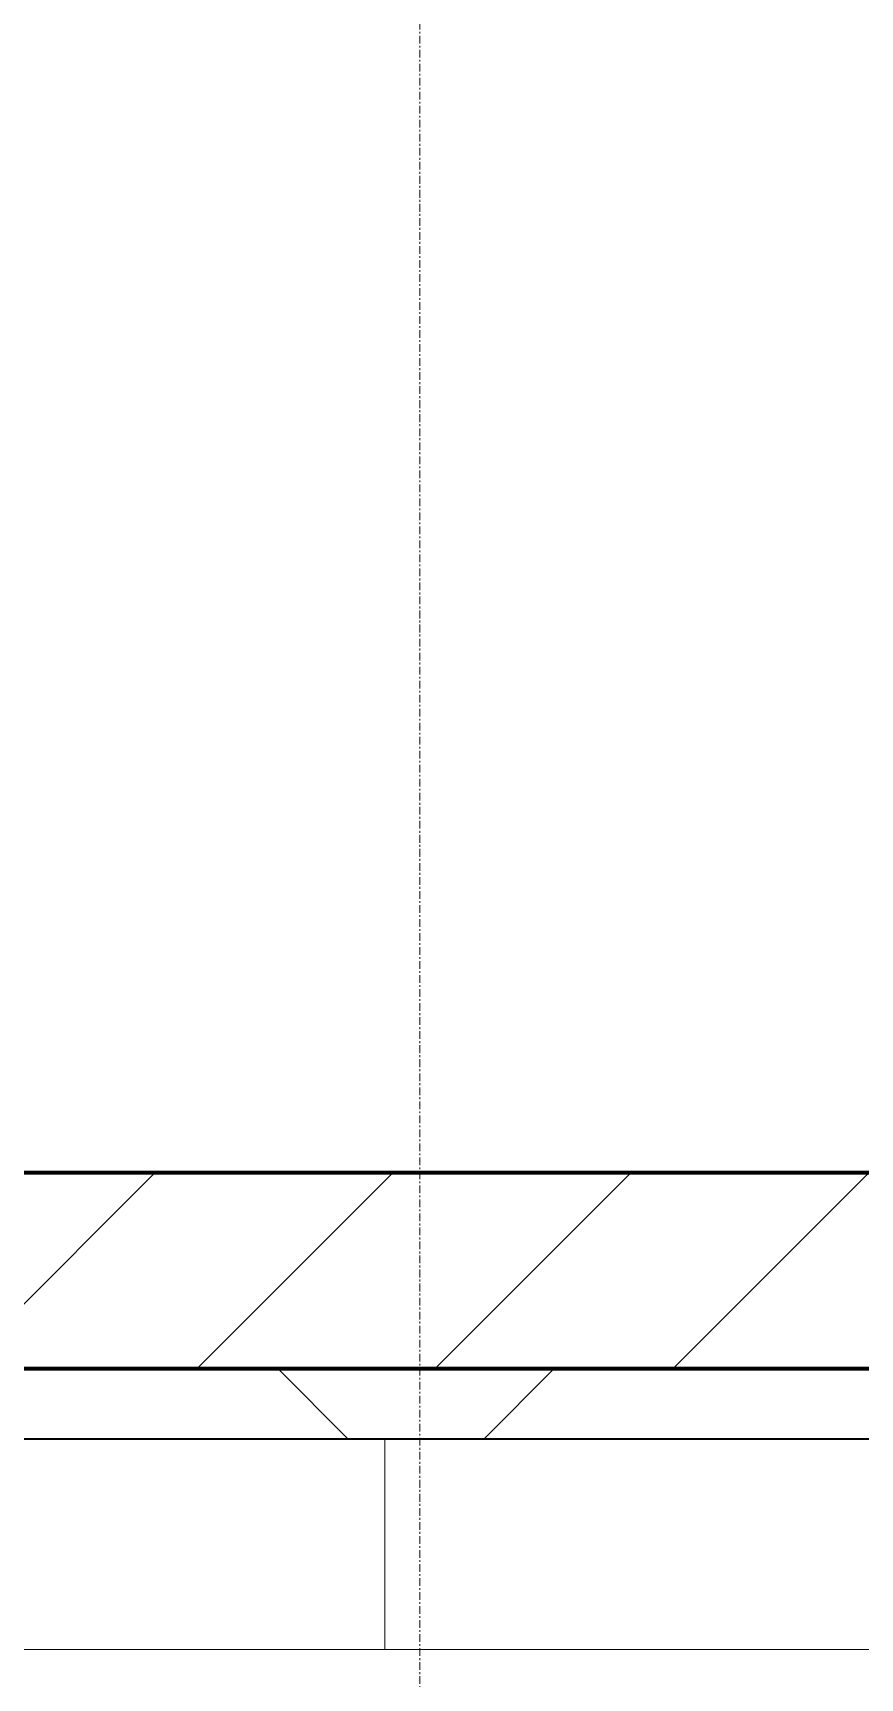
# Model space of a CAD drawing. Header units: millimetres. Extents: x -795739 to -715748, y -34378 to 22353.
# Drawn here: x -722158 to -721568, y 3908 to 5082 of the extents above; entities that cross this region are included whole.
import ezdxf

# ---------------------------------------------------------------- set-up
doc = ezdxf.new("R2010")
doc.units = ezdxf.units.MM
doc.linetypes.add('DPA_Grid _ Level 100', pattern=[10, 5.5, -1.6, 1.3, -1.6])
for name, color, linetype, lineweight in [('A-GLAZ-CURT', 2, 'Continuous', 9), ('A-WALL', 5, 'Continuous', 35), ('A-WALL-FNSH', 2, 'Continuous', 35), ('A-WALL-PATT', 1, 'Continuous', 9), ('S-GRID', 251, 'Continuous', 9)]:
    doc.layers.add(name, color=color, linetype=linetype, lineweight=lineweight)

# ---------------------------------------------------------------- blocks, each defined once
blk = doc.blocks.new('*U1241')
at = {"layer": 'S-GRID', "linetype": 'DPA_Grid _ Level 100'}
blk.add_line((57000, -21374.7), (57000, 16961.2), dxfattribs=at)
blk = doc.blocks.new('System Panel - DPA-AR_Metal Ceiling Rectangular Panel-V13-4282-01 ENLARGED LOWER PLATFORM LEVEL - REFLECTED CEILING PLAN - SHEET 3')
at = {"layer": 'A-GLAZ-CURT'}
for p, q in [((-724307.4, 4079), (-726707.4, 4079)), ((-726707.4, 4079), (-724307.4, 4079)), ((-724307.4, 3929), (-724307.4, 4079)), ((-724307.4, 4079), (-724307.4, 3929)), ((-726707.4, 3929), (-724307.4, 3929)), ((-724307.4, 3929), (-726707.4, 3929))]:
    blk.add_line(p, q, dxfattribs=at)
blk = doc.blocks.new('System Panel - DPA-AR_Metal Ceiling Rectangular Panel-V14-4282-01 ENLARGED LOWER PLATFORM LEVEL - REFLECTED CEILING PLAN - SHEET 3')
at = {"layer": 'A-GLAZ-CURT'}
for p, q in [((-720978.4, 4079), (-721907.4, 4079)), ((-721907.4, 4079), (-721907.4, 3929)), ((-721907.4, 3929), (-721907.4, 4079)), ((-721907.4, 4079), (-720978.4, 4079)), ((-721907.4, 3929), (-720978.4, 3929)), ((-720978.4, 3929), (-721907.4, 3929))]:
    blk.add_line(p, q, dxfattribs=at)
blk = doc.blocks.new('PPLS-PP19_Custom Tile Pattern - Custom Tile Pattern-V82-4282-01 ENLARGED LOWER PLATFORM LEVEL - REFLECTED CEILING PLAN - SHEET 3')
at = {"layer": 'A-GLAZ-CURT'}
for p, q in [((-300, 0), (300, 0)), ((300, 0), (-300, 0)), ((230.1, 0), (300, 0)), ((-300, -50), (300, -50)), ((300, -50), (-300, -50))]:
    blk.add_line(p, q, dxfattribs=at)
for points, knots in [([(171.5, 0), (176.5, 0), (193.2, 0), (201.7, 0), (208.8, 0), (213.9, 0), (242, 0), (266.7, 0), (281.7, 0), (291.7, 0), (296.5, 0), (297.9, 0), (298.1, 0)], [-7971.819559, -7971.819559, -7971.819559, -7971.819559, -7784.112253, -7606.717214, -7289.299508, -7042.621073, -6582.165592, -6068.460911, -5766.029927, -5566.724884, -5280.360606, -5199.253518, -5199.253518, -5199.253518, -5199.253518]), ([(300, 0), (288.2, 0), (262, 0), (230.4, 0), (219.9, 0), (219, 0)], [-12528.858583, -12528.858583, -12528.858583, -12528.858583, -11905.454923, -11162.864862, -10856.732305, -10856.732305, -10856.732305, -10856.732305]), ([(300, 0), (286.5, 0), (266.2, 0), (245.8, 0), (239, 0)], [-285.253232, -285.253232, -285.253232, -285.253232, -244.693688, -223.969181, -223.969181, -223.969181, -223.969181]), ([(284.8, 0), (284.8, 0), (285.1, 0), (287.5, 0), (293.6, 0), (297.8, 0), (300, 0)], [-4110.630118, -4110.630118, -4110.630118, -4110.630118, -4053.389046, -3959.664717, -3862.421465, -3746.95702, -3746.95702, -3746.95702, -3746.95702]), ([(297.4, 0), (295.8, 0), (291.6, 0), (285.4, 0), (284.9, 0)], [-4803.172655, -4803.172655, -4803.172655, -4803.172655, -4358.271401, -4143.037883, -4143.037883, -4143.037883, -4143.037883])]:
    blk.add_open_spline(points, degree=3, knots=knots, dxfattribs=at)
blk = doc.blocks.new('PPLS-PP19_Custom Tile Pattern - Custom Tile Pattern-V83-4282-01 ENLARGED LOWER PLATFORM LEVEL - REFLECTED CEILING PLAN - SHEET 3')
at = {"layer": 'A-GLAZ-CURT'}
for p, q in [((-300, 0), (300, 0)), ((300, 0), (-300, 0)), ((-293.1, 0), (-275.8, 0)), ((-275.8, 0), (-293.1, 0)), ((-222.3, 0), (-205, 0)), ((-205, 0), (-222.3, 0)), ((196, 0), (213.3, 0)), ((213.3, 0), (196, 0)), ((230.1, 0), (300, 0)), ((-300, -50), (300, -50)), ((300, -50), (-300, -50))]:
    blk.add_line(p, q, dxfattribs=at)
at = {"layer": 'A-GLAZ-CURT', "flags": 128}
for points in [[(-300, 0), (-291.6, 0), (-283.3, 0), (-275.2, 0), (-267.3, 0), (-259.5, 0), (-251.8, 0), (-244.2, 0), (-236.7, 0), (-229.4, 0), (-222.1, 0), (-214.8, 0), (-207.7, 0), (-200.8, 0), (-194, 0), (-187.5, 0), (-181.4, 0), (-175.6, 0), (-170.3, 0), (-165.6, 0), (-162, 0), (-159.5, 0), (-157.5, 0)], [(-125.2, 0), (-128.5, 0), (-134.2, 0), (-140, 0), (-145.5, 0), (-150.6, 0), (-155.5, 0), (-160.3, 0), (-164.9, 0), (-169.6, 0), (-174.5, 0), (-179.5, 0), (-184.8, 0), (-190.4, 0), (-196.4, 0), (-202.6, 0), (-209, 0), (-215.7, 0), (-222.6, 0), (-229.7, 0), (-237, 0), (-244.4, 0), (-252, 0), (-259.7, 0), (-267.5, 0), (-275.5, 0), (-283.6, 0), (-291.7, 0), (-300, 0)], [(-157.4, 0), (-154.5, 0), (-149.4, 0), (-141.8, 0), (-132.8, 0), (-126.1, 0)]]:
    blk.add_lwpolyline(points, dxfattribs=at)
at = {"layer": 'A-GLAZ-CURT'}
for points, knots in [([(-300, 0), (-284.7, 0), (-236.6, 0), (-174.6, 0), (-130, 0), (-110.8, 0), (-99.5, 0), (-91.5, 0)], [-5323.127839, -5323.127839, -5323.127839, -5323.127839, -4502.809032, -2700.551212, -1002.059161, -460.363443, 0, 0, 0, 0]), ([(-225.2, 0), (-243.1, 0), (-267.1, 0), (-294.5, 0), (-300, 0)], [-14888.968428, -14888.968428, -14888.968428, -14888.968428, -13729.592194, -13439.944408, -13439.944408, -13439.944408, -13439.944408]), ([(-225.2, 0), (-229, 0), (-238.7, 0), (-255.2, 0), (-262.6, 0), (-264.9, 0), (-265.4, 0)], [-1057.965225, -1057.965225, -1057.965225, -1057.965225, -858.079193, -543.655514, -208.940337, 0, 0, 0, 0]), ([(-258.6, 0), (-257.9, 0), (-254.3, 0), (-242.2, 0), (-231.4, 0), (-225.2, 0)], [-5722.54675, -5722.54675, -5722.54675, -5722.54675, -5657.471696, -5413.335975, -5070.480494, -5070.480494, -5070.480494, -5070.480494]), ([(-133.8, 0), (-135.5, 0), (-137.8, 0), (-149.3, 0), (-162, 0), (-177.9, 0), (-199.5, 0), (-216.6, 0), (-231.3, 0), (-233.5, 0), (-234, 0)], [-2731.647847, -2731.647847, -2731.647847, -2731.647847, -2418.507304, -2308.929706, -2113.765672, -1763.376603, -1422.553702, -978.033455, -846.069444, -682.911962, -682.911962, -682.911962, -682.911962]), ([(-233.5, 0), (-233.4, 0), (-232.4, 0), (-230.7, 0), (-225.3, 0), (-223.6, 0)], [-455.274641, -455.274641, -455.274641, -455.274641, -440.605512, -119.536984, 0, 0, 0, 0]), ([(-225.2, 0), (-224.3, 0), (-220.1, 0), (-213.1, 0), (-200.2, 0), (-185.8, 0), (-171.8, 0), (-158.9, 0), (-157.3, 0)], [-5069.638732, -5069.638732, -5069.638732, -5069.638732, -5017.494783, -4832.723979, -4666.091899, -4349.945572, -4000.813434, -3844.482625, -3844.482625, -3844.482625, -3844.482625]), ([(-157.4, 0), (-174.6, 0), (-196.9, 0), (-221.4, 0), (-225.1, 0)], [-16510.232014, -16510.232014, -16510.232014, -16510.232014, -15131.813646, -14892.772381, -14892.772381, -14892.772381, -14892.772381]), ([(-137.9, 0), (-140.6, 0), (-147.7, 0), (-147.7, 0), (-158.7, 0), (-174, 0), (-185.6, 0), (-205.5, 0), (-218.6, 0), (-225, 0)], [-3187.727384, -3187.727384, -3187.727384, -3187.727384, -2919.378265, -2477.344047, -2237.412286, -2029.680487, -1755.085331, -1400.429864, -1062.575795, -1062.575795, -1062.575795, -1062.575795]), ([(-223.6, 0), (-219.4, 0), (-206.2, 0), (-188.6, 0), (-171, 0), (-161.7, 0), (-157.6, 0)], [-5463.295695, -5463.295695, -5463.295695, -5463.295695, -5161.076232, -4739.070012, -4465.409639, -4249.229985, -4249.229985, -4249.229985, -4249.229985]), ([(-157.4, 0), (-155.6, 0), (-148, 0), (-136.8, 0), (-127.3, 0), (-124.2, 0), (-123.4, 0), (-123.3, 0)], [-4244.354275, -4244.354275, -4244.354275, -4244.354275, -4149.119819, -3839.893365, -3647.167523, -3488.92562, -3439.852845, -3439.852845, -3439.852845, -3439.852845]), ([(-89.5, 0), (-102.1, 0), (-123.5, 0), (-148.8, 0), (-156.3, 0)], [-18655.996287, -18655.996287, -18655.996287, -18655.996287, -17136.203329, -16539.310749, -16539.310749, -16539.310749, -16539.310749]), ([(-152.3, 0), (-151, 0), (-147.7, 0), (-143.6, 0), (-138.6, 0)], [-3494.978217, -3494.978217, -3494.978217, -3494.978217, -3371.022232, -3227.460399, -3227.460399, -3227.460399, -3227.460399]), ([(-118.8, 0), (-121.9, 0), (-126.3, 0), (-137, 0), (-147.5, 0), (-150, 0), (-150.6, 0)], [-5938.474035, -5938.474035, -5938.474035, -5938.474035, -5700.061948, -5508.838257, -5298.784692, -5196.16478, -5196.16478, -5196.16478, -5196.16478]), ([(-150.3, 0), (-150.1, 0), (-147.7, 0), (-142.6, 0), (-127.3, 0), (-107.3, 0), (-90.4, 0), (-75.3, 0), (-68.4, 0), (-65.1, 0), (-63.6, 0)], [-4948.728362, -4948.728362, -4948.728362, -4948.728362, -4883.323924, -4440.880425, -4054.690705, -3793.097032, -3402.597032, -3144.956779, -3050.982048, -2969.237017, -2969.237017, -2969.237017, -2969.237017]), ([(-26.8, 0), (-27.8, 0), (-36.2, 0), (-53.5, 0), (-78.2, 0), (-110.9, 0), (-130.5, 0), (-147.7, 0), (-149.1, 0)], [-8718.362214, -8718.362214, -8718.362214, -8718.362214, -8532.293389, -8073.216054, -7508.296369, -7004.680444, -6449.282163, -6277.220794, -6277.220794, -6277.220794, -6277.220794]), ([(-148.2, 0), (-146.9, 0), (-140.1, 0), (-137.3, 0), (-133.9, 0), (-128.8, 0), (-126.5, 0)], [-6162.058746, -6162.058746, -6162.058746, -6162.058746, -6017.569127, -5560.701257, -5364.112219, -5231.017328, -5231.017328, -5231.017328, -5231.017328]), ([(-89.7, 0), (-93.8, 0), (-105.5, 0), (-122.6, 0), (-139, 0), (-146.1, 0), (-146.9, 0)], [-1611.312725, -1611.312725, -1611.312725, -1611.312725, -1374.161226, -945.742622, -741.901385, -489.130243, -489.130243, -489.130243, -489.130243]), ([(-146.7, 0), (-146.6, 0), (-145.5, 0), (-135.7, 0), (-128.3, 0), (-125.2, 0)], [-420.34245, -420.34245, -420.34245, -420.34245, -406.956646, -290.263673, 0, 0, 0, 0]), ([(-127.4, 0), (-131.6, 0), (-133.2, 0), (-134.1, 0), (-134.1, 0)], [-8540.990293, -8540.990293, -8540.990293, -8540.990293, -8266.114998, -8246.473386, -8246.473386, -8246.473386, -8246.473386]), ([(-134.1, 0), (-133.3, 0), (-130.3, 0), (-117.3, 0), (-99.6, 0), (-91.2, 0), (-90.5, 0)], [-7657.439573, -7657.439573, -7657.439573, -7657.439573, -7293.749979, -6839.55839, -6236.997189, -6184.855039, -6184.855039, -6184.855039, -6184.855039]), ([(-120.1, 0), (-120.1, 0), (-120.2, 0), (-121.3, 0), (-129.2, 0), (-133.8, 0)], [-2933.992132, -2933.992132, -2933.992132, -2933.992132, -2920.575025, -2840.280255, -2731.647847, -2731.647847, -2731.647847, -2731.647847]), ([(-113.4, 0), (-113.4, 0), (-114, 0), (-119.7, 0), (-125.4, 0), (-127, 0), (-127.4, 0)], [-328.499627, -328.499627, -328.499627, -328.499627, -282.672656, -98.539552, -24.539552, 0, 0, 0, 0]), ([(-126.5, 0), (-122.4, 0), (-108.7, 0), (-86.7, 0), (-63.4, 0), (-54.4, 0), (-48.5, 0), (-33.7, 0), (-26.3, 0), (-21.6, 0)], [-5231.017328, -5231.017328, -5231.017328, -5231.017328, -4994.692869, -4542.524482, -4008.285538, -3689.699207, -3546.54457, -3315.260113, -2998.189874, -2998.189874, -2998.189874, -2998.189874]), ([(-125.2, 0), (-124.9, 0), (-122, 0), (-113, 0), (-98.9, 0), (-85.3, 0), (-71.7, 0), (-65.9, 0), (-65.1, 0)], [-3362.7396, -3362.7396, -3362.7396, -3362.7396, -3342.215224, -3074.362186, -2902.289527, -2605.247022, -2322.099534, -2241.8264, -2241.8264, -2241.8264, -2241.8264]), ([(-122.1, 0), (-122, 0), (-121.7, 0), (-121.2, 0), (-120.9, 0)], [-3136.336417, -3136.336417, -3136.336417, -3136.336417, -3110.304437, -3035.164275, -3035.164275, -3035.164275, -3035.164275]), ([(-36.3, 0), (-36.4, 0), (-37.3, 0), (-45, 0), (-46.1, 0), (-60.6, 0), (-81.2, 0), (-99.5, 0), (-114, 0), (-117.3, 0), (-118.8, 0)], [-1855.773136, -1855.773136, -1855.773136, -1855.773136, -1810.870157, -1672.078046, -1405.135169, -1060.00838, -740.068933, -229.489605, -116.330425, 0, 0, 0, 0]), ([(-117.7, 0), (-117.2, 0), (-114.8, 0), (-113.4, 0), (-113.4, 0)], [-821.249067, -821.249067, -821.249067, -821.249067, -394.672656, -330.879064, -330.879064, -330.879064, -330.879064]), ([(-36.6, 0), (-36.6, 0), (-40.4, 0), (-44.3, 0), (-59, 0), (-85.2, 0), (-107.6, 0), (-116.6, 0), (-117.6, 0)], [-4069.478503, -4069.478503, -4069.478503, -4069.478503, -3858.647035, -3538.256648, -2842.901703, -2193.204658, -1433.981041, -985.49888, -985.49888, -985.49888, -985.49888]), ([(-115.8, 0), (-115, 0), (-110.4, 0), (-99.6, 0), (-92, 0), (-90.1, 0)], [-5724.064692, -5724.064692, -5724.064692, -5724.064692, -5430.283136, -5103.229623, -4993.333029, -4993.333029, -4993.333029, -4993.333029]), ([(9.3, 0), (9.1, 0), (7.6, 0), (2.6, 0), (-12.2, 0), (-25.6, 0), (-40, 0), (-56.2, 0), (-75.6, 0), (-94, 0), (-112, 0), (-114.9, 0), (-115.6, 0)], [-2922.926651, -2922.926651, -2922.926651, -2922.926651, -2882.788014, -2720.818881, -2518.50168, -2125.455881, -1792.521578, -1466.981642, -1208.454564, -789.402658, -501.969187, -243.577221, -243.577221, -243.577221, -243.577221]), ([(-91.5, 0), (-90.1, 0), (-84.7, 0), (-77.4, 0), (-72.7, 0), (-72.6, 0), (-72.6, 0)], [-19832.387487, -19832.387487, -19832.387487, -19832.387487, -19753.885894, -19541.04734, -19478.625389, -19471.062469, -19471.062469, -19471.062469, -19471.062469]), ([(-89.5, 0), (-84, 0), (-73.3, 0), (-62.7, 0), (-60.4, 0), (-60, 0)], [-6156.723939, -6156.723939, -6156.723939, -6156.723939, -5713.340575, -5140.470607, -5006.787413, -5006.787413, -5006.787413, -5006.787413]), ([(-89.5, 0), (-86.2, 0), (-69, 0), (-46.4, 0), (-26.8, 0), (-21.6, 0)], [-4983.086245, -4983.086245, -4983.086245, -4983.086245, -4799.173296, -4065.652676, -3794.30648, -3794.30648, -3794.30648, -3794.30648]), ([(-72.9, 0), (-75.5, 0), (-80.8, 0), (-87, 0), (-89.1, 0)], [-19442.345229, -19442.345229, -19442.345229, -19442.345229, -18935.241197, -18670.125109, -18670.125109, -18670.125109, -18670.125109]), ([(-64, 0), (-64.1, 0), (-72.5, 0), (-80.6, 0), (-86.2, 0)], [-2171.769325, -2171.769325, -2171.769325, -2171.769325, -2007.031671, -1681.3698, -1681.3698, -1681.3698, -1681.3698]), ([(-29, 0), (-34, 0), (-43.7, 0), (-56.4, 0), (-71.7, 0), (-77.8, 0), (-82.7, 0), (-83.3, 0), (-83.3, 0)], [-2680.714891, -2680.714891, -2680.714891, -2680.714891, -2413.671296, -2161.752162, -2006.592567, -1646.621388, -1424.436217, -1393.971743, -1393.971743, -1393.971743, -1393.971743]), ([(-83.3, 0), (-83.3, 0), (-82.9, 0), (-76.1, 0), (-63, 0), (-48.1, 0), (-36.5, 0), (-33.6, 0), (-29.9, 0), (-28.6, 0)], [-1393.4169, -1393.4169, -1393.4169, -1393.4169, -1353.722004, -1274.333717, -1073.56893, -651.549973, -296.515819, -83.513472, 0, 0, 0, 0]), ([(31.2, 0), (26, 0), (12, 0), (-16.9, 0), (-47.4, 0), (-65.8, 0), (-66.4, 0), (-66.4, 0)], [-4496.803627, -4496.803627, -4496.803627, -4496.803627, -4222.080604, -3745.412743, -2981.410125, -2542.574734, -2498.224237, -2498.224237, -2498.224237, -2498.224237]), ([(-66.4, 0), (-66.4, 0), (-63.6, 0), (-53.6, 0), (-34.4, 0), (-29.8, 0), (-29.2, 0)], [-2493.31794, -2493.31794, -2493.31794, -2493.31794, -2315.303971, -1809.437387, -963.711516, -666.19313, -666.19313, -666.19313, -666.19313]), ([(-63.6, 0), (-61.5, 0), (-57.4, 0), (-54.5, 0), (-45.2, 0), (-40.8, 0), (-40.5, 0), (-40.4, 0)], [-2969.237017, -2969.237017, -2969.237017, -2969.237017, -2851.217951, -2734.127174, -2474.780881, -2410.990208, -2350.645972, -2350.645972, -2350.645972, -2350.645972]), ([(-58.8, 0), (-58.4, 0), (-57.3, 0), (-54.2, 0), (-46.3, 0), (-42.6, 0), (-41.8, 0)], [-4859.52896, -4859.52896, -4859.52896, -4859.52896, -4680.891996, -4469.85053, -4321.566175, -4270.495146, -4270.495146, -4270.495146, -4270.495146]), ([(-21.6, 0), (-25.8, 0), (-32.9, 0), (-44.9, 0), (-51.4, 0), (-51.8, 0)], [-1283.471295, -1283.471295, -1283.471295, -1283.471295, -1039.307308, -819.71621, -644.910881, -644.910881, -644.910881, -644.910881]), ([(-51.8, 0), (-51.8, 0), (-51.8, 0), (-47.4, 0), (-46, 0), (-40.2, 0), (-36.8, 0)], [-632.814994, -632.814994, -632.814994, -632.814994, -627.965721, -508.377888, -260.442412, 0, 0, 0, 0]), ([(-41.8, 0), (-39.9, 0), (-37.7, 0), (-36.9, 0), (-36.8, 0)], [-4270.495146, -4270.495146, -4270.495146, -4270.495146, -4161.040818, -4106.245333, -4106.245333, -4106.245333, -4106.245333]), ([(-36.8, 0), (-32.4, 0), (-19.2, 0), (8.8, 0), (43.4, 0), (70.9, 0), (82.1, 0), (83.7, 0)], [-6191.144455, -6191.144455, -6191.144455, -6191.144455, -5862.463379, -5340.621928, -4573.028122, -4094.177415, -3869.465285, -3869.465285, -3869.465285, -3869.465285]), ([(-36.3, 0), (-36.3, 0), (-34.7, 0), (-28.9, 0), (-27, 0), (-26.5, 0)], [-9150.272121, -9150.272121, -9150.272121, -9150.272121, -9057.163041, -8919.836787, -8834.607043, -8834.607043, -8834.607043, -8834.607043]), ([(30.8, 0), (29.3, 0), (20.1, 0), (3.5, 0), (-16.6, 0), (-34.8, 0), (-36, 0)], [-10462.034656, -10462.034656, -10462.034656, -10462.034656, -10363.088938, -9884.23066, -9424.652049, -9182.880979, -9182.880979, -9182.880979, -9182.880979]), ([(-33.3, 0), (-33.3, 0), (-32.9, 0), (-31.2, 0), (-30.5, 0)], [-2415.024266, -2415.024266, -2415.024266, -2415.024266, -2357.633367, -2323.618664, -2323.618664, -2323.618664, -2323.618664]), ([(45.2, 0), (44.1, 0), (37.2, 0), (24.7, 0), (2.6, 0), (-17.8, 0), (-30.6, 0), (-31.8, 0), (-32, 0)], [-4163.150107, -4163.150107, -4163.150107, -4163.150107, -4098.545751, -3766.694881, -3333.063701, -2994.501669, -2698.150104, -2614.070998, -2614.070998, -2614.070998, -2614.070998]), ([(-30.8, 0), (-30.7, 0), (-30.2, 0), (-26.4, 0), (-21.7, 0)], [-54176.191683, -54176.191683, -54176.191683, -54176.191683, -54157.274271, -53847.338632, -53847.338632, -53847.338632, -53847.338632]), ([(-22.7, 0), (-24.2, 0), (-27.1, 0), (-29.5, 0), (-30.2, 0)], [-54634.591799, -54634.591799, -54634.591799, -54634.591799, -54461.685999, -54290.791712, -54290.791712, -54290.791712, -54290.791712]), ([(-29, 0), (-28.7, 0), (-27.4, 0), (-24.5, 0), (-22.6, 0)], [-166.548282, -166.548282, -166.548282, -166.548282, -102.06493, 0, 0, 0, 0]), ([(8.3, 0), (8.2, 0), (7.2, 0), (0.3, 0), (-13.9, 0), (-24.9, 0), (-29, 0)], [-3574.286521, -3574.286521, -3574.286521, -3574.286521, -3526.962355, -3285.499107, -2903.012179, -2680.714891, -2680.714891, -2680.714891, -2680.714891]), ([(-28.6, 0), (-26.9, 0), (-20.3, 0), (-11.5, 0), (2.1, 0), (13.2, 0), (21.2, 0), (24.6, 0), (24.7, 0), (24.7, 0)], [-5361.429781, -5361.429781, -5361.429781, -5361.429781, -5261.36855, -5050.479954, -4785.90057, -4596.498881, -4445.288762, -4384.376941, -4376.041937, -4376.041937, -4376.041937, -4376.041937]), ([(-21.6, 0), (-19.6, 0), (-16.7, 0), (-11.4, 0), (-7.7, 0), (-6.6, 0), (-6.4, 0)], [-56451.580993, -56451.580993, -56451.580993, -56451.580993, -56344.022017, -56303.229861, -56166.290093, -56124.392176, -56124.392176, -56124.392176, -56124.392176]), ([(-13, 0), (-14.4, 0), (-16.7, 0), (-20.7, 0), (-21.6, 0)], [-55207.591944, -55207.591944, -55207.591944, -55207.591944, -54789.006179, -54682.211689, -54682.211689, -54682.211689, -54682.211689]), ([(76.6, 0), (74.8, 0), (67.7, 0), (53.5, 0), (37, 0), (24.1, 0), (12.8, 0), (-2.9, 0), (-15.6, 0), (-21.2, 0)], [-3095.572228, -3095.572228, -3095.572228, -3095.572228, -2950.589685, -2634.532728, -2313.748533, -2106.613311, -1925.670641, -1617.263037, -1290.787923, -1290.787923, -1290.787923, -1290.787923]), ([(-21.2, 0), (-19.4, 0), (-11, 0), (8.6, 0), (15, 0), (22.9, 0), (31, 0), (39, 0), (51.2, 0), (58.7, 0), (61.3, 0), (61.5, 0)], [-2989.152759, -2989.152759, -2989.152759, -2989.152759, -2864.387349, -2439.246196, -2084.094819, -1956.422387, -1818.904206, -1645.594513, -1443.202566, -1228.752106, -1120.932285, -1120.932285, -1120.932285, -1120.932285]), ([(-21, 0), (-19.7, 0), (-17.8, 0), (-15.8, 0), (-15.2, 0)], [-53832.391596, -53832.391596, -53832.391596, -53832.391596, -53749.15266, -53717.791567, -53717.791567, -53717.791567, -53717.791567]), ([(-20.6, 0), (-13.4, 0), (6.2, 0), (22.1, 0), (37.4, 0), (45.9, 0), (57.8, 0), (64.5, 0), (72.7, 0), (75.2, 0), (76, 0), (76.2, 0)], [-2129.983776, -2129.983776, -2129.983776, -2129.983776, -1716.209403, -1206.526904, -1089.329421, -901.315459, -753.071572, -495.328968, -421.953223, -334.951786, -290.452333, -290.452333, -290.452333, -290.452333]), ([(-20.5, 0), (-17, 0), (-7.8, 0), (4.2, 0), (9.6, 0), (10.1, 0), (10.2, 0)], [-3775.446925, -3775.446925, -3775.446925, -3775.446925, -3589.737505, -3285.047089, -3066.359526, -3044.715262, -3044.715262, -3044.715262, -3044.715262]), ([(-15.2, 0), (-13.1, 0), (7.5, 0), (42.8, 0), (88.7, 0), (120.6, 0), (138.3, 0), (138.5, 0)], [-461.142613, -461.142613, -461.142613, -461.142613, -429.606584, -390.253598, -346.313304, -291.370682, -290.5735, -290.5735, -290.5735, -290.5735]), ([(-6.5, 0), (-6.7, 0), (-7.2, 0), (-7.6, 0), (-7.8, 0)], [-56009.792147, -56009.792147, -56009.792147, -56009.792147, -55949.290093, -55895.192118, -55895.192118, -55895.192118, -55895.192118]), ([(-2.6, 0), (-2.5, 0), (-1.2, 0), (4.9, 0), (16, 0), (22.5, 0), (24.5, 0)], [-226.825321, -226.825321, -226.825321, -226.825321, -220.269177, -206.416616, -198.214427, -187.717507, -187.717507, -187.717507, -187.717507]), ([(103.1, 0), (101.1, 0), (86.3, 0), (63.3, 0), (35.8, 0), (12, 0), (3.1, 0), (-1.7, 0), (-2.3, 0)], [-375.435014, -375.435014, -375.435014, -375.435014, -369.147452, -330.153101, -307.516438, -285.83788, -246.234814, -234.646884, -234.646884, -234.646884, -234.646884]), ([(24.7, 0), (24.5, 0), (21, 0), (15.5, 0), (10.8, 0), (9.6, 0)], [-4368.572414, -4368.572414, -4368.572414, -4368.572414, -4306.476363, -4080.000647, -3772.857994, -3772.857994, -3772.857994, -3772.857994]), ([(18.2, 0), (19.1, 0), (24.3, 0), (25.7, 0), (26.1, 0)], [-5700.113719, -5700.113719, -5700.113719, -5700.113719, -5554.232259, -5302.431367, -5302.431367, -5302.431367, -5302.431367]), ([(114.2, 0), (114, 0), (111.9, 0), (105.4, 0), (92.4, 0), (85.6, 0), (74.4, 0), (62.3, 0), (51.8, 0), (43.8, 0), (29.5, 0), (20.7, 0), (18.9, 0), (18.2, 0)], [-8133.235834, -8133.235834, -8133.235834, -8133.235834, -8105.191388, -7723.759874, -7531.75727, -7135.649961, -6924.452779, -6738.82075, -6548.303034, -6314.283804, -6135.05769, -5972.647715, -5832.674503, -5832.674503, -5832.674503, -5832.674503]), ([(27.4, 0), (27.9, 0), (29.5, 0), (36.2, 0), (42, 0), (45.3, 0)], [-5037.309798, -5037.309798, -5037.309798, -5037.309798, -4887.603822, -4705.298446, -4507.066662, -4507.066662, -4507.066662, -4507.066662]), ([(27.9, 0), (29.1, 0), (33.2, 0), (41.3, 0), (46.3, 0)], [-147.777612, -147.777612, -147.777612, -147.777612, -135.792042, -119.931034, -119.931034, -119.931034, -119.931034]), ([(136.4, 0), (121.7, 0), (86.9, 0), (51.2, 0), (31.2, 0)], [-106.750556, -106.750556, -106.750556, -106.750556, -59.610984, 0, 0, 0, 0]), ([(168.4, 0), (167.7, 0), (162.5, 0), (147, 0), (109.8, 0), (76.9, 0), (57.8, 0), (46.5, 0), (41.2, 0), (36, 0), (35.5, 0), (35.5, 0)], [-543.375029, -543.375029, -543.375029, -543.375029, -530.793311, -458.593899, -401.860199, -357.622665, -341.267687, -334.000314, -326.15566, -319.318397, -317.489778, -317.489778, -317.489778, -317.489778]), ([(36.3, 0), (37.8, 0), (48.8, 0), (64.8, 0), (90.8, 0), (107.5, 0), (114.2, 0)], [-314.598523, -314.598523, -314.598523, -314.598523, -305.899624, -287.17622, -249.500363, -213.050213, -213.050213, -213.050213, -213.050213]), ([(46.2, 0), (48.5, 0), (57.6, 0), (71.7, 0), (84.8, 0), (86, 0), (92.5, 0), (94.3, 0)], [-4487.565757, -4487.565757, -4487.565757, -4487.565757, -4353.683244, -3960.84581, -3759.045785, -3336.541051, -2783.776468, -2783.776468, -2783.776468, -2783.776468]), ([(70.6, 0), (66.2, 0), (57.4, 0), (48.8, 0), (46.2, 0)], [-4647.237329, -4647.237329, -4647.237329, -4647.237329, -4326.416877, -4182.592956, -4182.592956, -4182.592956, -4182.592956]), ([(46.4, 0), (46.8, 0), (53.6, 0), (71.9, 0), (100.6, 0), (116.4, 0), (128.6, 0), (128.9, 0)], [-119.819685, -119.819685, -119.819685, -119.819685, -118.513713, -97.899267, -63.759246, -39.050993, -35.895543, -35.895543, -35.895543, -35.895543]), ([(53.2, 0), (53.1, 0), (52.3, 0), (49.5, 0), (47, 0)], [-622.740158, -622.740158, -622.740158, -622.740158, -566.066452, -373.644095, -373.644095, -373.644095, -373.644095]), ([(61.5, 0), (61.5, 0), (61.2, 0), (54.6, 0), (53.7, 0), (53.6, 0)], [-1113.311073, -1113.311073, -1113.311073, -1113.311073, -1096.402191, -891.204116, -747.28819, -747.28819, -747.28819, -747.28819]), ([(76.2, 0), (75.6, 0), (73.6, 0), (71, 0), (70.6, 0)], [-193.634889, -193.634889, -193.634889, -193.634889, -31.537676, 0, 0, 0, 0]), ([(94.4, 0), (94.4, 0), (94.6, 0), (99.1, 0), (109, 0), (120.8, 0), (139.9, 0), (160.7, 0), (175.9, 0), (182, 0)], [-2348.345796, -2348.345796, -2348.345796, -2348.345796, -2310.419338, -2233.599744, -2052.234781, -1843.028543, -1530.39897, -1095.004608, -676.539351, -676.539351, -676.539351, -676.539351]), ([(113.7, 0), (112.6, 0), (111.1, 0), (105.7, 0), (105.2, 0), (105.2, 0)], [-9177.88488, -9177.88488, -9177.88488, -9177.88488, -9012.77275, -8966.157302, -8929.495943, -8929.495943, -8929.495943, -8929.495943]), ([(105.3, 0), (105.5, 0), (111, 0), (112.7, 0), (113.6, 0)], [-8920.561005, -8920.561005, -8920.561005, -8920.561005, -8814.835624, -8577.462505, -8577.462505, -8577.462505, -8577.462505]), ([(129, 0), (129, 0), (124.4, 0), (122.4, 0), (117.8, 0), (115, 0), (114.1, 0)], [-35.386604, -35.386604, -35.386604, -35.386604, -31.430235, -22.807238, -15.488593, -12.268304, -12.268304, -12.268304, -12.268304]), ([(115.1, 0), (118.1, 0), (127.6, 0), (132.4, 0), (134.6, 0)], [-211.280101, -211.280101, -211.280101, -211.280101, -194.761443, -152.241002, -152.241002, -152.241002, -152.241002]), ([(157.9, 0), (156.8, 0), (151.7, 0), (143.3, 0), (134, 0), (126.2, 0), (119.3, 0), (116.6, 0), (115.3, 0)], [-10292.955006, -10292.955006, -10292.955006, -10292.955006, -10098.273015, -9847.788484, -9677.714971, -9567.007022, -9453.21225, -9263.659506, -9263.659506, -9263.659506, -9263.659506]), ([(128.6, 0), (128.8, 0), (130.2, 0), (139.3, 0), (152.7, 0), (161.2, 0), (162.2, 0), (162.8, 0)], [-633.326174, -633.326174, -633.326174, -633.326174, -627.736123, -618.981161, -602.094757, -592.980799, -581.414464, -581.414464, -581.414464, -581.414464]), ([(137.1, 0), (136, 0), (133.6, 0), (129.9, 0), (129.1, 0)], [-670.405967, -670.405967, -670.405967, -670.405967, -651.020627, -640.742133, -640.742133, -640.742133, -640.742133]), ([(181.2, 0), (180.7, 0), (176.8, 0), (171, 0), (161.9, 0), (161.3, 0), (158.4, 0), (157.9, 0), (157.8, 0)], [-11150.701257, -11150.701257, -11150.701257, -11150.701257, -11105.624034, -10839.086983, -10768.332124, -10666.779182, -10580.760289, -10550.278881, -10550.278881, -10550.278881, -10550.278881]), ([(300, 0), (286.5, 0), (254.2, 0), (207.1, 0), (177.4, 0), (159.3, 0), (158.3, 0), (158.3, 0)], [-285.253232, -285.253232, -285.253232, -285.253232, -244.693688, -187.987675, -143.776725, -129.632772, -123.352749, -123.352749, -123.352749, -123.352749]), ([(159.1, 0), (159.1, 0), (160.8, 0), (165.2, 0), (174.2, 0), (186, 0), (208.8, 0), (219.4, 0), (230.1, 0)], [-115.643202, -115.643202, -115.643202, -115.643202, -114.681583, -87.660824, -65.295536, -41.623857, -24.459831, 0, 0, 0, 0]), ([(162.8, 0), (165.4, 0), (170.9, 0), (172.6, 0), (172.6, 0)], [-111.264224, -111.264224, -111.264224, -111.264224, -56.742688, -19.085662, -19.085662, -19.085662, -19.085662]), ([(182, 0), (180.7, 0), (177.8, 0), (174.3, 0), (169.7, 0), (169, 0)], [-8334.391466, -8334.391466, -8334.391466, -8334.391466, -8253.978395, -8152.463617, -8069.855175, -8069.855175, -8069.855175, -8069.855175]), ([(171.5, 0), (176.5, 0), (193.2, 0), (201.7, 0), (208.8, 0), (213.9, 0), (242, 0), (266.7, 0), (281.7, 0), (291.7, 0), (296.5, 0), (297.9, 0), (298.1, 0)], [-7971.819559, -7971.819559, -7971.819559, -7971.819559, -7784.112253, -7606.717214, -7289.299508, -7042.621073, -6582.165592, -6068.460911, -5766.029927, -5566.724884, -5280.360606, -5199.253518, -5199.253518, -5199.253518, -5199.253518]), ([(182, 0), (184.3, 0), (191.3, 0), (201.1, 0), (207.5, 0), (214, 0), (215.1, 0)], [-245.121141, -245.121141, -245.121141, -245.121141, -237.955587, -223.92608, -215.862851, -208.75215, -208.75215, -208.75215, -208.75215]), ([(215.2, 0), (214.6, 0), (210.5, 0), (204, 0), (191.7, 0), (183.6, 0), (182, 0)], [-203.825446, -203.825446, -203.825446, -203.825446, -198.527383, -184.406837, -162.427601, -157.007278, -157.007278, -157.007278, -157.007278]), ([(193.8, 0), (193.3, 0), (190.5, 0), (186.5, 0), (182.1, 0)], [-11665.349007, -11665.349007, -11665.349007, -11665.349007, -11565.880756, -11175.299938, -11175.299938, -11175.299938, -11175.299938]), ([(247.1, 0), (246.8, 0), (245, 0), (238.3, 0), (226.6, 0), (221.1, 0), (202.3, 0), (188.8, 0), (182.7, 0)], [-9649.085549, -9649.085549, -9649.085549, -9649.085549, -9581.591397, -9406.094246, -9221.510254, -9016.44624, -8717.832359, -8348.542888, -8348.542888, -8348.542888, -8348.542888]), ([(182.7, 0), (184.6, 0), (189.6, 0), (193.6, 0), (194.7, 0), (194.8, 0)], [-662.803921, -662.803921, -662.803921, -662.803921, -529.74427, -295.064701, -265.121568, -265.121568, -265.121568, -265.121568]), ([(300, 0), (288.2, 0), (262, 0), (230.4, 0), (219.9, 0), (219, 0)], [-12528.858583, -12528.858583, -12528.858583, -12528.858583, -11905.454923, -11162.864862, -10856.732305, -10856.732305, -10856.732305, -10856.732305]), ([(219.9, 0), (220.9, 0), (227.8, 0), (242.1, 0), (246.5, 0), (247, 0)], [-10670.940496, -10670.940496, -10670.940496, -10670.940496, -10511.382485, -9925.173265, -9834.877357, -9834.877357, -9834.877357, -9834.877357])]:
    blk.add_open_spline(points, degree=3, knots=knots, dxfattribs=at)
for points in [[(-86.2, 0), (-87.3, 0), (-88.4, 0), (-89.5, 0)], [(-39.8, 0), (-39.1, 0), (-38.1, 0), (-37.4, 0)], [(-30.5, 0), (-27.3, 0), (-24.6, 0), (-21.6, 0)], [(24.5, 0), (25.2, 0), (25.7, 0), (26, 0)], [(46.3, 0), (41.7, 0), (36.4, 0), (30.8, 0)], [(80.3, 0), (79.6, 0), (78.3, 0), (76.6, 0)], [(84.1, 0), (83.5, 0), (82.4, 0), (81.7, 0)], [(113.9, 0), (110.6, 0), (106.9, 0), (103.1, 0)], [(168.7, 0), (168.7, 0), (169.8, 0), (171.5, 0)], [(182, 0), (177.8, 0), (173.7, 0), (169.5, 0)], [(172.1, 0), (175.1, 0), (178.1, 0), (181.2, 0)], [(195.1, 0), (194.9, 0), (194.4, 0), (193.8, 0)]]:
    blk.add_open_spline(points, degree=3, dxfattribs=at)
blk = doc.blocks.new('*U553')
at = {"layer": 'A-GLAZ-CURT', "rotation": 180}
for name, p in [('PPLS-PP19_Custom Tile Pattern - Custom Tile Pattern-V83-4282-01 ENLARGED LOWER PLATFORM LEVEL - REFLECTED CEILING PLAN - SHEET 3', (57000, 500)), ('PPLS-PP19_Custom Tile Pattern - Custom Tile Pattern-V82-4282-01 ENLARGED LOWER PLATFORM LEVEL - REFLECTED CEILING PLAN - SHEET 3', (57600, 500))]:
    blk.add_blockref(name, p, dxfattribs=at)
at = {"layer": 'A-GLAZ-CURT'}
for name, p in [('System Panel - DPA-AR_Metal Ceiling Rectangular Panel-V13-4282-01 ENLARGED LOWER PLATFORM LEVEL - REFLECTED CEILING PLAN - SHEET 3', (781282.4, -3579)), ('System Panel - DPA-AR_Metal Ceiling Rectangular Panel-V14-4282-01 ENLARGED LOWER PLATFORM LEVEL - REFLECTED CEILING PLAN - SHEET 3', (778882.4, -3579))]:
    blk.add_blockref(name, p, dxfattribs=at)

msp = doc.modelspace()

# ---------------------------------------------------------------- hatches: boundary and pattern name
at = {"layer": 'A-WALL-PATT', "lineweight": 9}
h = msp.add_hatch(dxfattribs=at)
h.set_pattern_fill('FP_2', color=256, style=0, pattern_type=2)
h.set_pattern_definition([(45, (0, 0), (-84.852814, 84.852814), [])])
h.paths.add_polyline_path([(-721521.4, 4129), (-720978.4, 4129), (-720978.4, 4269), (-728752.4, 4269), (-728752.4, 4129), (-722064.4, 4129)])
h = msp.add_hatch(dxfattribs=at)
h.set_pattern_fill('FP_3', color=256, style=0, pattern_type=2)
h.set_pattern_definition([(45, (0, 0), (-212.13203, 212.13203), []), (135, (0, 0), (-212.13203, -212.13203), [])])
h.paths.add_polyline_path([(-721182, 4079), (-720978.4, 4079), (-720978.4, 4129), (-728752.4, 4129), (-728752.4, 4079), (-721249.9, 4079)])

# ---------------------------------------------------------------- linework, layer by layer
at = {"layer": 'A-WALL', "color": 7, "lineweight": 70}
for p, q in [((-728552.4, 4269), (-720978.4, 4269)), ((-720978.4, 4129), (-728752.4, 4129))]:
    msp.add_line(p, q, dxfattribs=at)
at = {"layer": 'A-WALL-FNSH', "color": 250}
for p, q in [((-728752.4, 4129), (-720978.4, 4129)), ((-720978.4, 4079), (-728752.4, 4079))]:
    msp.add_line(p, q, dxfattribs=at)

# ---------------------------------------------------------------- block references
for name in ['*U1241', '*U553']:
    msp.add_blockref(name, (-778882.4, 3579))

doc.saveas('drawing.dxf')
